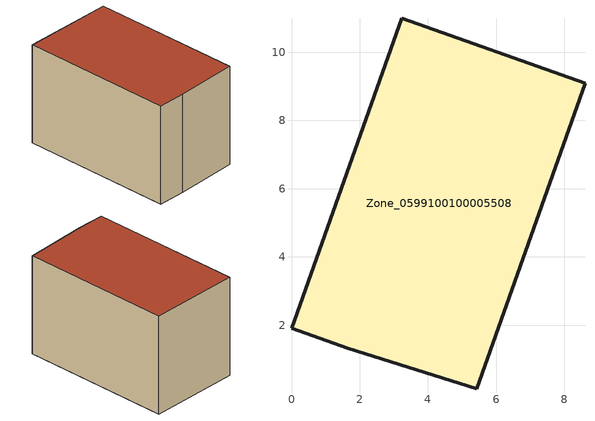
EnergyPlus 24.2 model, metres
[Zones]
Zone_0599100100005508
 floor ground (C_G): 1.65,1.32 0,1.91 3.23,10.99 8.6,9.09 5.42,0.14 z0.54
 wall outside (C_F): 8.6,9.09 3.23,10.99 0,1.91 1.65,1.32 5.42,0.14 8.6,9.09 z0.54:6.78
 roof outside (C_R): 1.65,1.32 5.42,0.14 8.6,9.09 3.23,10.99 0,1.91 z6.78
[BUILDING]
Pand.0599100100005508: North Axis=0; Terrain=City; Loads Convergence Tolerance Value=0.04; Temperature Convergence Tolerance Value=0.4; Solar Distribution=FullExterior; Maximum Number of Warmup Days=25; Minimum Number of Warmup Days=1
[Site:Location]
Rotterdam.The.Hague.AP_ZH_NLD Design_Conditions: Latitude=51.96; Longitude=4.45; Time Zone=1; Elevation=-4.5
[SITE:GROUNDTEMPERATURE:BUILDINGSURFACE]
18, 18, 18, 18, 18, 18, 18, 18, 18, 18, 18, 18
[MATERIAL] Thermal Absorptance=0.9; Solar Absorptance=0.7; Visible Absorptance=0.7
Name | Roughness | Thickness | Conductivity | Density | Specific Heat
G.TC.2006-2014 | MediumSmooth | 0.15 | 0.06 | 540 | 1210
F.TC.2006-2014 | Rough | 0.3 | 0.12 | 1920 | 840
R.TC.2006-2014 | MediumRough | 0.2 | 0.08 | 1500 | 1000
[CONSTRUCTION]
C_G: G.TC.2006-2014
C_F: F.TC.2006-2014
C_R: R.TC.2006-2014
[ZONE]
Zone_0599100100005508: Type=1; Multiplier=1; Ceiling Height=Autocalculate; Volume=Autocalculate; Floor Area=autocalculate; Part of Total Floor Area=Yes
[ZONEINFILTRATION:DESIGNFLOWRATE]
Infil_Zone_0599100100005508: Zone or ZoneList or Space or SpaceList=Zone_0599100100005508; Schedule=AlwaysOn; Design Flow Rate Calculation Method=Flow/Area; Flow Rate per Floor Area=0.0015; Constant Term Coefficient=1; Temperature Term Coefficient=0; Velocity Term Coefficient=0; Velocity Squared Term Coefficient=0
[HVACTEMPLATE:ZONE:IDEALLOADSAIRSYSTEM]
Zone_0599100100005508: Maximum Heating Supply Air Temperature=50; Minimum Cooling Supply Air Temperature=13; Maximum Heating Supply Air Humidity Ratio=0.0156; Minimum Cooling Supply Air Humidity Ratio=0.0077; Heating Limit=NoLimit; Cooling Limit=NoLimit; Dehumidification Control Type=ConstantSensibleHeatRatio; Cooling Sensible Heat Ratio=0.7; Dehumidification Setpoint=60; Humidification Control Type=None; Humidification Setpoint=30; Outdoor Air Method=None; Outdoor Air Flow Rate per Person=0.00944; Outdoor Air Flow Rate per Zone Floor Area=0; Outdoor Air Flow Rate per Zone=0; Demand Controlled Ventilation Type=None; Outdoor Air Economizer Type=NoEconomizer; Heat Recovery Type=None; Sensible Heat Recovery Effectiveness=0.7; Latent Heat Recovery Effectiveness=0.65
[ZONECONTROL:THERMOSTAT]
ThermostatControl_Zone_0599100100005508: Zone or ZoneList=Zone_0599100100005508; Control Type Schedule=DualSetpointControlType; Control 1=Thermostat_Zone_0599100100005508; Temperature Difference Between Cutout And Setpoint=0
[THERMOSTATSETPOINT:DUALSETPOINT]
Thermostat_Zone_0599100100005508: Heating Setpoint Temperature Schedule=HeatingSetpoint_Zone_0599100100005508; Cooling Setpoint Temperature Schedule=CoolingSetpoint_Zone_0599100100005508
[SCHEDULE:COMPACT]
HeatingSetpoint_Zone_0599100100005508: Through: 12/31, For: AllDays, Until: 24:00, 21
CoolingSetpoint_Zone_0599100100005508: Through: 12/31, For: AllDays, Until: 24:00, 24
DualSetpointControlType: Through: 12/31, For: AllDays, Until: 24:00, 4
AlwaysOn: Through: 12/31, For: AllDays, Until: 24:00, 1
